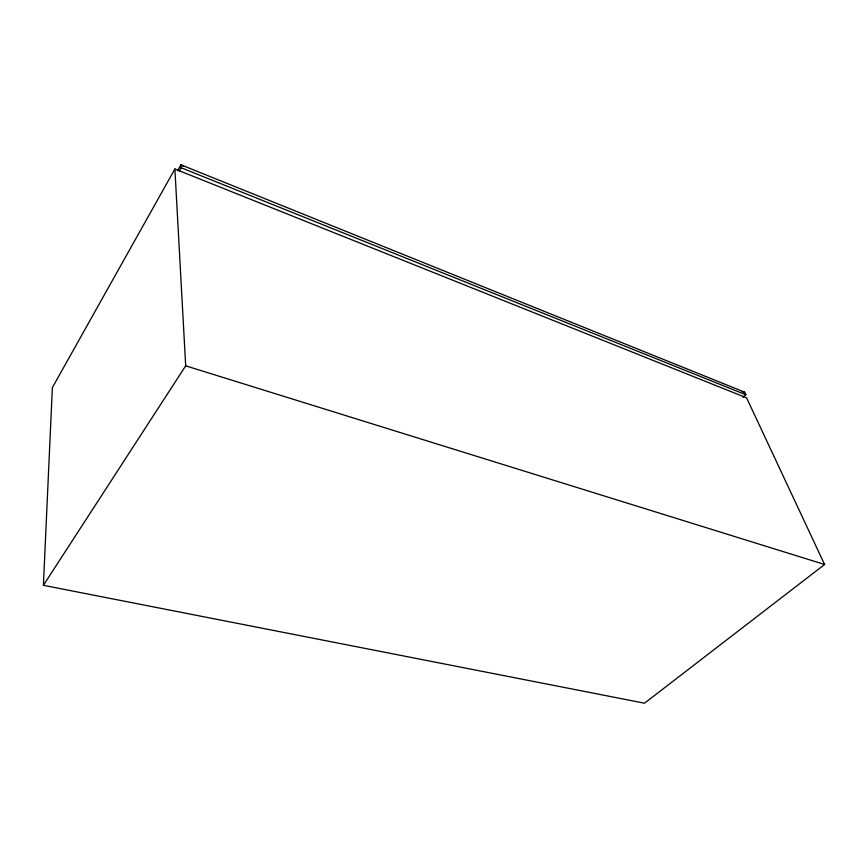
<?xml version="1.0" encoding="UTF-8"?>
<svg xmlns="http://www.w3.org/2000/svg" width="868" height="868" viewBox="0 0 868 868"><rect width="100%" height="100%" fill="white"/><g stroke="black" fill="none" stroke-linecap="round" stroke-linejoin="round"><path stroke-width="1.3" d="M43.4 585.314L52.362 387.605L174.891 169L746.588 397.837L824.6 564.493L644.501 703.199L43.4 585.314L185.687 365.829L174.891 169M177.614 170.703L180.935 164.801L744.646 392.162L745.862 394.756L743.041 397.381M179.242 171.039L181.108 167.73L180.935 164.801L183.235 166.244M742.01 391.598L744.646 392.162M185.687 365.829L824.6 564.493M181.108 167.73L745.862 394.756"/></g></svg>
